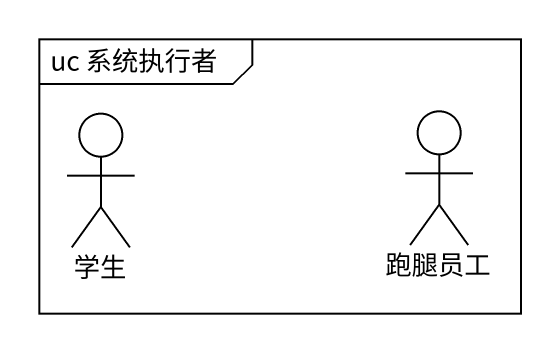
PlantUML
@startuml
mainframe uc 系统执行者
actor 学生
actor 跑腿员工
@enduml
